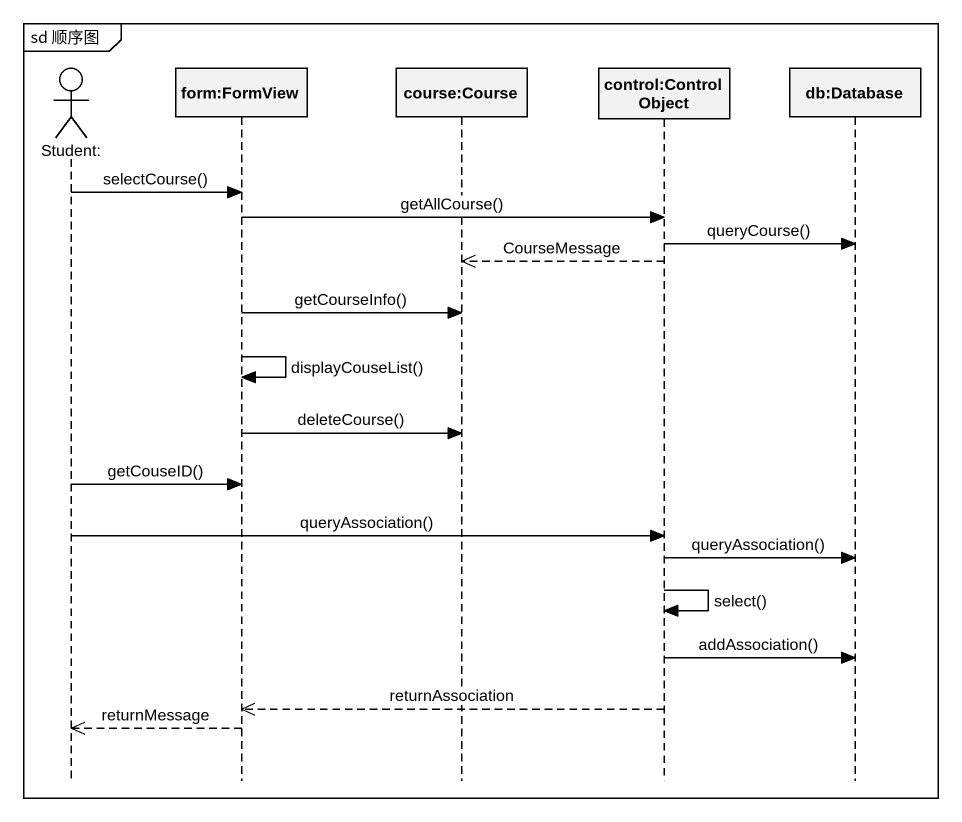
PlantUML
@startuml
mainframe sd 顺序图
hide footbox
actor "Student:" as Student
participant "form:FormView" as form_FormView
participant "course:Course" as course_Course
participant "control:ControlObject" as control_ControlObject
participant "db:Database" as db_Database

Student -> form_FormView : selectCourse()
form_FormView -> control_ControlObject : getAllCourse()
control_ControlObject -> db_Database : queryCourse()
control_ControlObject -->> course_Course : CourseMessage
form_FormView -> course_Course : getCourseInfo()
form_FormView -> form_FormView : displayCouseList()
form_FormView -> course_Course : deleteCourse()
Student -> form_FormView : getCouseID()
Student -> control_ControlObject : queryAssociation()
control_ControlObject -> db_Database : queryAssociation()
control_ControlObject -> control_ControlObject : select()
control_ControlObject -> db_Database : addAssociation()
control_ControlObject -->> form_FormView : returnAssociation
form_FormView -->> Student : returnMessage
@enduml
